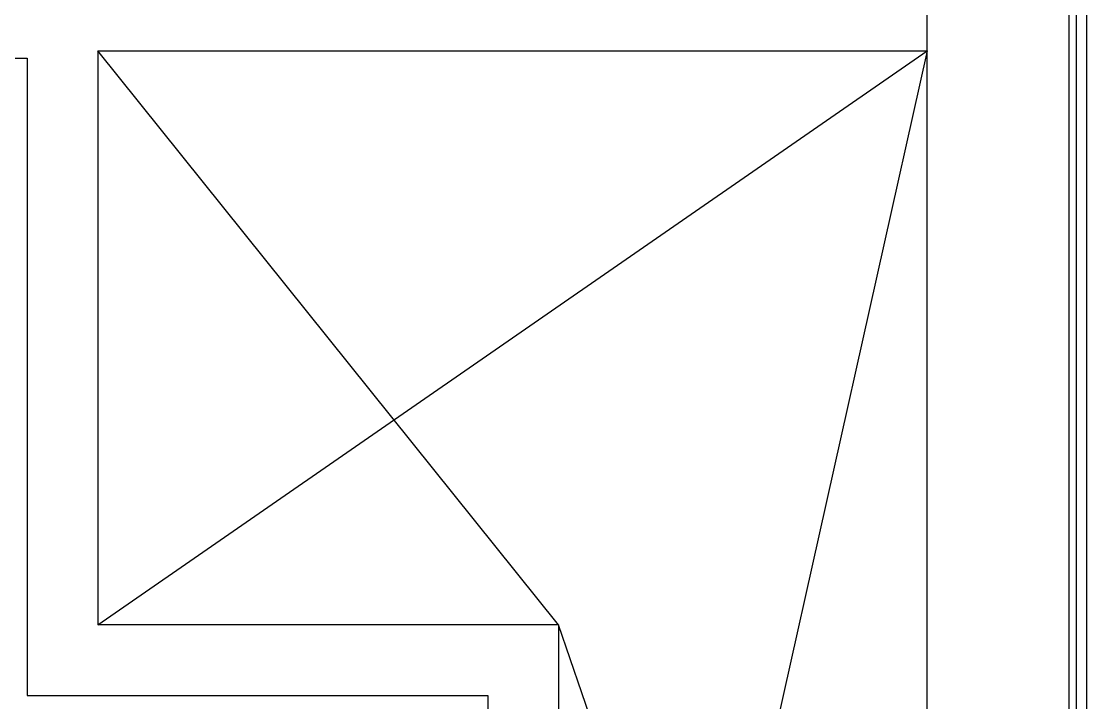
# Model space of a CAD drawing. Header units: millimetres. Extents: x -33000 to 294000, y 0 to 42408.
# Drawn here: x 136500 to 138003, y 14725 to 15686 of the extents above; entities that cross this region are included whole.
import ezdxf

# ---------------------------------------------------------------- set-up
doc = ezdxf.new("R2010")
doc.units = ezdxf.units.MM
doc.header["$LTSCALE"] = 50
doc.layers.add('arch', color=8, linetype='Continuous')

msp = doc.modelspace()

# ---------------------------------------------------------------- linework, layer by layer
at = {"layer": 'arch'}
for p, q in [((137778.3, 13204.6), (137778.3, 15754.6)), ((137978.3, 15754.6), (137978.3, 13204.6)), ((137988.3, 15744.6), (137988.3, 13194.6)), ((138003.3, 13194.6), (138003.3, 15744.6)), ((135398.3, 15634.6), (136508.3, 15634.6)), ((136508.3, 15634.6), (136508.3, 14734.6)), ((136608.3, 15644.6), (137778.3, 15644.6)), ((136608.3, 15644.6), (136608.3, 14834.6)), ((137258.3, 14834.6), (136608.3, 14834.6)), ((137258.3, 14834.6), (137258.3, 13314.6)), ((136508.3, 14734.6), (137158.3, 14734.6)), ((137158.3, 14734.6), (137158.3, 13324.6))]:
    msp.add_line(p, q, dxfattribs=at)
at = {"layer": 'arch', "ltscale": 0.5}
for p, q in [((136608.3, 14834.6), (137778.3, 15644.6)), ((137258.3, 14834.6), (136608.3, 15644.6)), ((137778.3, 15644.6), (137258.3, 13314.6)), ((137778.3, 13314.6), (137258.3, 14834.6))]:
    msp.add_line(p, q, dxfattribs=at)

doc.saveas('drawing.dxf')
